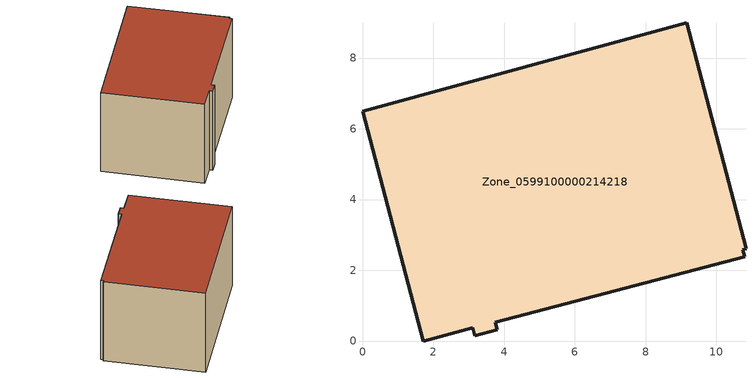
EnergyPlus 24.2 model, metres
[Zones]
Zone_0599100000214218
 floor ground (C_G): 3.75,0.53 3.81,0.32 3.17,0.15 3.12,0.37 1.71,0 0,6.5 9.16,8.99 10.84,2.6 10.74,2.58 10.8,2.39 z3.26
 wall outside (C_F): 9.16,8.99 0,6.5 1.71,0 3.12,0.37 3.17,0.15 3.81,0.32 3.75,0.53 10.8,2.39 10.74,2.58 10.84,2.6 9.16,8.99 z3.26:9.43
 roof outside (C_R): 10.74,2.58 10.84,2.6 9.16,8.99 0,6.5 1.71,0 3.12,0.37 3.17,0.15 3.81,0.32 3.75,0.53 10.8,2.39 z9.43
[BUILDING]
Pand.0599100000214218: North Axis=0; Terrain=City; Loads Convergence Tolerance Value=0.04; Temperature Convergence Tolerance Value=0.4; Solar Distribution=FullExterior; Maximum Number of Warmup Days=25; Minimum Number of Warmup Days=1
[Site:Location]
Rotterdam.The.Hague.AP_ZH_NLD Design_Conditions: Latitude=51.96; Longitude=4.45; Time Zone=1; Elevation=-4.5
[SITE:GROUNDTEMPERATURE:BUILDINGSURFACE]
18, 18, 18, 18, 18, 18, 18, 18, 18, 18, 18, 18
[MATERIAL] Thermal Absorptance=0.9; Solar Absorptance=0.7; Visible Absorptance=0.7
Name | Roughness | Thickness | Conductivity | Density | Specific Heat
G.TC.1946-1964 | MediumSmooth | 0.15 | 1 | 540 | 1210
F.TC.1946-1964 | Rough | 0.3 | 0.857143 | 1920 | 840
R.TC.1946-1964 | MediumRough | 0.2 | 0.235294 | 1500 | 1000
[CONSTRUCTION]
C_G: G.TC.1946-1964
C_F: F.TC.1946-1964
C_R: R.TC.1946-1964
[ZONE]
Zone_0599100000214218: Type=1; Multiplier=1; Ceiling Height=Autocalculate; Volume=Autocalculate; Floor Area=autocalculate; Part of Total Floor Area=Yes
[ZONEINFILTRATION:DESIGNFLOWRATE]
Infil_Zone_0599100000214218: Zone or ZoneList or Space or SpaceList=Zone_0599100000214218; Schedule=AlwaysOn; Design Flow Rate Calculation Method=Flow/Area; Flow Rate per Floor Area=0.003; Constant Term Coefficient=1; Temperature Term Coefficient=0; Velocity Term Coefficient=0; Velocity Squared Term Coefficient=0
[HVACTEMPLATE:ZONE:IDEALLOADSAIRSYSTEM]
Zone_0599100000214218: Maximum Heating Supply Air Temperature=50; Minimum Cooling Supply Air Temperature=13; Maximum Heating Supply Air Humidity Ratio=0.0156; Minimum Cooling Supply Air Humidity Ratio=0.0077; Heating Limit=NoLimit; Cooling Limit=NoLimit; Dehumidification Control Type=ConstantSensibleHeatRatio; Cooling Sensible Heat Ratio=0.7; Dehumidification Setpoint=60; Humidification Control Type=None; Humidification Setpoint=30; Outdoor Air Method=None; Outdoor Air Flow Rate per Person=0.00944; Outdoor Air Flow Rate per Zone Floor Area=0; Outdoor Air Flow Rate per Zone=0; Demand Controlled Ventilation Type=None; Outdoor Air Economizer Type=NoEconomizer; Heat Recovery Type=None; Sensible Heat Recovery Effectiveness=0.7; Latent Heat Recovery Effectiveness=0.65
[ZONECONTROL:THERMOSTAT]
ThermostatControl_Zone_0599100000214218: Zone or ZoneList=Zone_0599100000214218; Control Type Schedule=DualSetpointControlType; Control 1=Thermostat_Zone_0599100000214218; Temperature Difference Between Cutout And Setpoint=0
[THERMOSTATSETPOINT:DUALSETPOINT]
Thermostat_Zone_0599100000214218: Heating Setpoint Temperature Schedule=HeatingSetpoint_Zone_0599100000214218; Cooling Setpoint Temperature Schedule=CoolingSetpoint_Zone_0599100000214218
[SCHEDULE:COMPACT]
HeatingSetpoint_Zone_0599100000214218: Through: 12/31, For: AllDays, Until: 24:00, 21
CoolingSetpoint_Zone_0599100000214218: Through: 12/31, For: AllDays, Until: 24:00, 24
DualSetpointControlType: Through: 12/31, For: AllDays, Until: 24:00, 4
AlwaysOn: Through: 12/31, For: AllDays, Until: 24:00, 1
